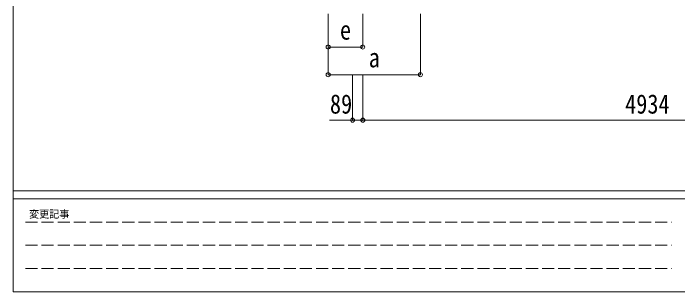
# Model space of a CAD drawing. Units: millimetres at full size, sheet at 1:35. Extents: x -9783 to 9892, y -6828 to 6752.
# Drawn here: x -9783 to -4022, y -6828 to -4415 of the extents above; entities that cross this region are included whole.
import ezdxf
from ezdxf.enums import TextEntityAlignment as Align

# ---------------------------------------------------------------- set-up
doc = ezdxf.new("R2010")
doc.units = ezdxf.units.MM
doc.header["$LTSCALE"] = 35
doc.header["$PDMODE"] = 32
doc.header["$PDSIZE"] = 35
doc.linetypes.add('DASHED3', pattern=[4, 3, -1])
for name, color, linetype, lineweight in [('0-3_ELV2', 3, 'Continuous', 9), ('0-A_寸法', 6, 'Continuous', 9), ('F-0_240', 7, 'Continuous', 9)]:
    doc.layers.add(name, color=color, linetype=linetype, lineweight=lineweight)
doc.styles.add('ＭＳ ゴシック', font='')
doc.styles.get('ＭＳ ゴシック').set_extended_font_data('MS Gothic')

msp = doc.modelspace()

# ---------------------------------------------------------------- linework, layer by layer
at = {"layer": '0-3_ELV2', "color": 6}
for p, q in [((-6841.19, -5341.67), (-6752.19, -5341.67)), ((-6752.19, -5341.67), (-1818.17, -5341.67))]:
    msp.add_line(p, q, dxfattribs=at)
at = {"layer": '0-A_寸法'}
for p, q in [((-7052.59, -4947.89), (-7052.59, -4418.94)), ((-7052.59, -4707.91), (-7052.59, -4418.94)), ((-6752.34, -4707.91), (-6752.34, -4418.94)), ((-6252.59, -4947.89), (-6252.59, -4418.94)), ((-6752.34, -4707.91), (-7052.59, -4707.91)), ((-7052.59, -4947.89), (-6252.59, -4947.89)), ((-6841.19, -5341.67), (-6841.19, -4947.89)), ((-6752.19, -5341.67), (-6752.19, -4947.89)), ((-6841.19, -5341.67), (-7041.19, -5341.67))]:
    msp.add_line(p, q, dxfattribs=at)
for p in [(-7052.59, -4707.91), (-6752.34, -4707.91), (-7052.59, -4947.89), (-6252.59, -4947.89), (-6841.19, -5341.67), (-6752.19, -5341.67)]:
    msp.add_point(p, dxfattribs=at)
at = {"layer": 'F-0_240', "color": 5}
for p, q in [((-9783.03, 6751.9), (-9783.03, -6828.1)), ((-9783.03, -5953.1), (9396.97, -5953.1)), ((-9783.03, -6023.1), (6285.75, -6023.1)), ((-9783.03, -6828.1), (9396.97, -6828.1))]:
    msp.add_line(p, q, dxfattribs=at)
at = {"layer": 'F-0_240', "color": 4, "linetype": 'DASHED3'}
for p, q in [((-9678.03, -6224.35), (-4074.25, -6224.35)), ((-9678.03, -6425.6), (-4074.25, -6425.6)), ((-9678.03, -6626.85), (-4074.25, -6626.85))]:
    msp.add_line(p, q, dxfattribs=at)

# ---------------------------------------------------------------- texts
at = {"layer": '0-A_寸法', "color": 7, "style": 'ＭＳ ゴシック', "width": 0.85}
for s, p in [('e', (-6950.72, -4693.54)), ('a', (-6700.72, -4933.51)), ('89', (-7037.44, -5334.67)), ('4934', (-4477.68, -5334.67))]:
    msp.add_text(s, height=166.8, dxfattribs=at).set_placement(p, align=Align.BOTTOM_LEFT)
at = {"layer": 'F-0_240', "style": 'ＭＳ ゴシック'}
msp.add_text('変更記事', height=64.15, dxfattribs=at).set_placement((-9646.27, -6206.85), align=Align.BOTTOM_LEFT)

doc.saveas('drawing.dxf')
